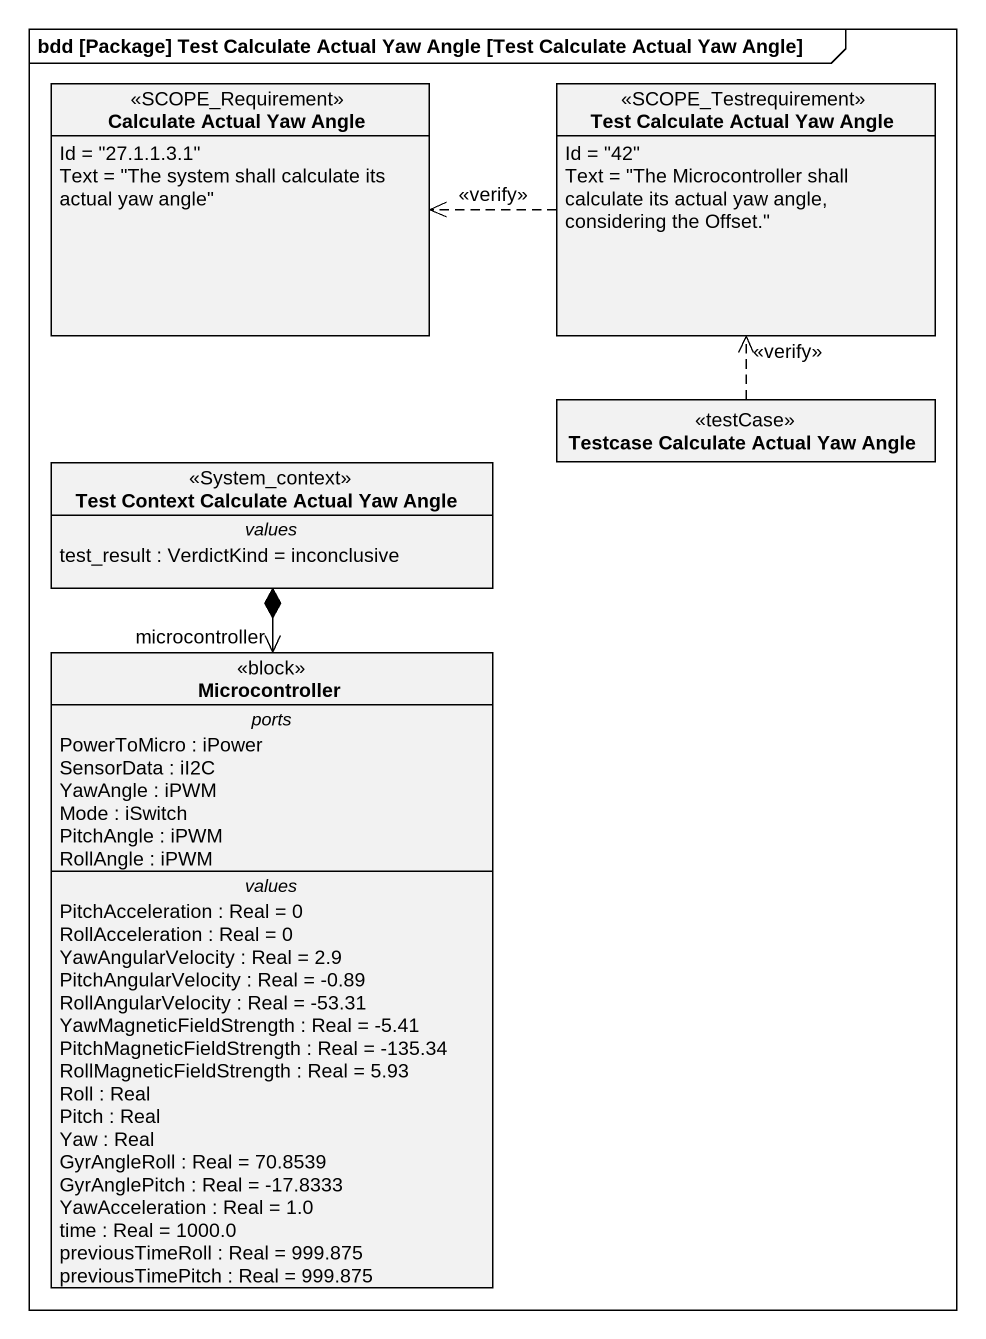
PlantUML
@startuml
mainframe bdd [Package] Test Calculate Actual Yaw Angle [Test Calculate Actual Yaw Angle]
hide circle
hide empty members
class "Calculate Actual Yaw Angle" as Calculate_Actual_Yaw_Angle <<SCOPE_Requirement>> {
  Id = "27.1.1.3.1"
  Text = "The system shall calculate its actual yaw angle"
}
class "Test Calculate Actual Yaw Angle" as Test_Calculate_Actual_Yaw <<SCOPE_Testrequirement>> {
  Id = "42"
  Text = "The Microcontroller shall calculate its actual yaw angle, considering the Offset."
}
class "Testcase Calculate Actual Yaw Angle" as Testcase_Calculate_Actual <<testCase>>
class "Test Context Calculate Actual Yaw Angle" as Test_Context_Calculate <<System_context>> {
  -- values --
  test_result : VerdictKind = inconclusive
}
class Microcontroller <<block>> {
  -- ports --
  PowerToMicro : iPower
  SensorData : iI2C
  YawAngle : iPWM
  Mode : iSwitch
  PitchAngle : iPWM
  RollAngle : iPWM
  -- values --
  PitchAcceleration : Real = 0
  RollAcceleration : Real = 0
  YawAngularVelocity : Real = 2.9
  PitchAngularVelocity : Real = -0.89
  RollAngularVelocity : Real = -53.31
  YawMagneticFieldStrength : Real = -5.41
  PitchMagneticFieldStrength : Real = -135.34
  RollMagneticFieldStrength : Real = 5.93
  Roll : Real
  Pitch : Real
  Yaw : Real
  GyrAngleRoll : Real = 70.8539
  GyrAnglePitch : Real = -17.8333
  YawAcceleration : Real = 1.0
  time : Real = 1000.0
  previousTimeRoll : Real = 999.875
  previousTimePitch : Real = 999.875
}
Test_Calculate_Actual_Yaw .left.> Calculate_Actual_Yaw_Angle : <<verify>>
Testcase_Calculate_Actual .up.> Test_Calculate_Actual_Yaw : <<verify>>
Test_Context_Calculate *--> "microcontroller" Microcontroller
@enduml
